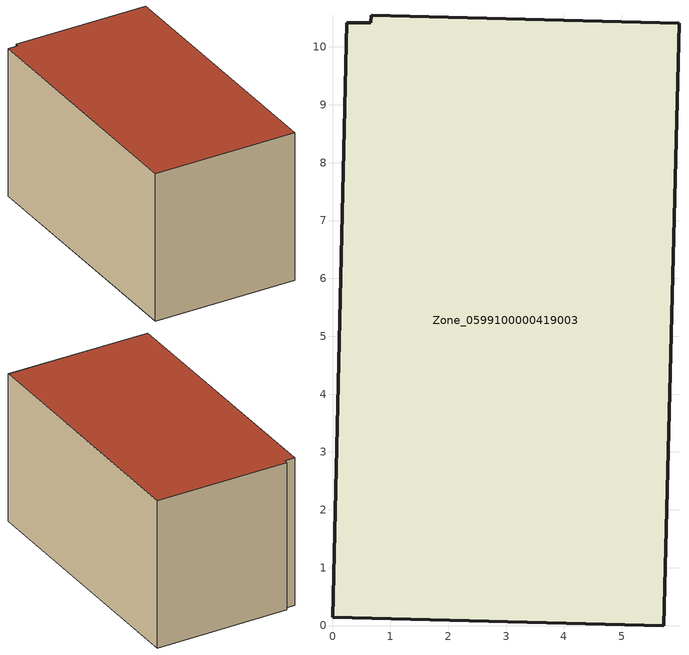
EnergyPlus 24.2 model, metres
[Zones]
Zone_0599100000419003
 floor ground (C_G): 0.67,10.54 5.99,10.41 5.72,0 0,0.15 0.25,10.42 0.66,10.42 z0
 wall outside (C_F): 5.72,0 5.99,10.41 0.67,10.54 0.66,10.42 0.25,10.42 0,0.15 5.72,0 z0:6.03
 roof outside (C_R): 5.99,10.41 0.67,10.54 0.66,10.42 0.25,10.42 0,0.15 5.72,0 z6.03
[BUILDING]
Pand.0599100000419003: North Axis=0; Terrain=City; Loads Convergence Tolerance Value=0.04; Temperature Convergence Tolerance Value=0.4; Solar Distribution=FullExterior; Maximum Number of Warmup Days=25; Minimum Number of Warmup Days=1
[Site:Location]
Rotterdam.The.Hague.AP_ZH_NLD Design_Conditions: Latitude=51.96; Longitude=4.45; Time Zone=1; Elevation=-4.5
[SITE:GROUNDTEMPERATURE:BUILDINGSURFACE]
18, 18, 18, 18, 18, 18, 18, 18, 18, 18, 18, 18
[MATERIAL] Thermal Absorptance=0.9; Solar Absorptance=0.7; Visible Absorptance=0.7
Name | Roughness | Thickness | Conductivity | Density | Specific Heat
G.TC.1992-2005 | MediumSmooth | 0.15 | 0.06 | 540 | 1210
F.TC.1992-2005 | Rough | 0.3 | 0.12 | 1920 | 840
R.TC.1992-2005 | MediumRough | 0.2 | 0.08 | 1500 | 1000
[CONSTRUCTION]
C_G: G.TC.1992-2005
C_F: F.TC.1992-2005
C_R: R.TC.1992-2005
[ZONE]
Zone_0599100000419003: Type=1; Multiplier=1; Ceiling Height=Autocalculate; Volume=Autocalculate; Floor Area=autocalculate; Part of Total Floor Area=Yes
[ZONEINFILTRATION:DESIGNFLOWRATE]
Infil_Zone_0599100000419003: Zone or ZoneList or Space or SpaceList=Zone_0599100000419003; Schedule=AlwaysOn; Design Flow Rate Calculation Method=Flow/Area; Flow Rate per Floor Area=0.0015; Constant Term Coefficient=1; Temperature Term Coefficient=0; Velocity Term Coefficient=0; Velocity Squared Term Coefficient=0
[HVACTEMPLATE:ZONE:IDEALLOADSAIRSYSTEM]
Zone_0599100000419003: Maximum Heating Supply Air Temperature=50; Minimum Cooling Supply Air Temperature=13; Maximum Heating Supply Air Humidity Ratio=0.0156; Minimum Cooling Supply Air Humidity Ratio=0.0077; Heating Limit=NoLimit; Cooling Limit=NoLimit; Dehumidification Control Type=ConstantSensibleHeatRatio; Cooling Sensible Heat Ratio=0.7; Dehumidification Setpoint=60; Humidification Control Type=None; Humidification Setpoint=30; Outdoor Air Method=None; Outdoor Air Flow Rate per Person=0.00944; Outdoor Air Flow Rate per Zone Floor Area=0; Outdoor Air Flow Rate per Zone=0; Demand Controlled Ventilation Type=None; Outdoor Air Economizer Type=NoEconomizer; Heat Recovery Type=None; Sensible Heat Recovery Effectiveness=0.7; Latent Heat Recovery Effectiveness=0.65
[ZONECONTROL:THERMOSTAT]
ThermostatControl_Zone_0599100000419003: Zone or ZoneList=Zone_0599100000419003; Control Type Schedule=DualSetpointControlType; Control 1=Thermostat_Zone_0599100000419003; Temperature Difference Between Cutout And Setpoint=0
[THERMOSTATSETPOINT:DUALSETPOINT]
Thermostat_Zone_0599100000419003: Heating Setpoint Temperature Schedule=HeatingSetpoint_Zone_0599100000419003; Cooling Setpoint Temperature Schedule=CoolingSetpoint_Zone_0599100000419003
[SCHEDULE:COMPACT]
HeatingSetpoint_Zone_0599100000419003: Through: 12/31, For: AllDays, Until: 24:00, 21
CoolingSetpoint_Zone_0599100000419003: Through: 12/31, For: AllDays, Until: 24:00, 24
DualSetpointControlType: Through: 12/31, For: AllDays, Until: 24:00, 4
AlwaysOn: Through: 12/31, For: AllDays, Until: 24:00, 1
